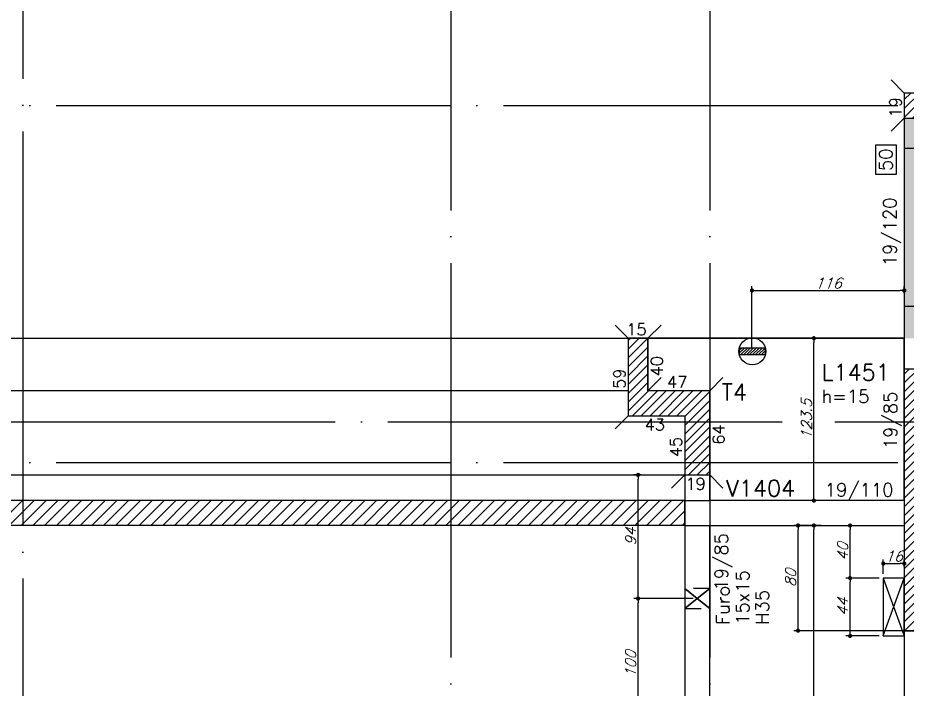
# Model space of a CAD drawing. Header units: millimetres. Extents: x -2290 to 5505, y -2157 to 2343.
# Drawn here: x 602 to 1278, y 1171 to 1682 of the extents above; entities that cross this region are included whole.
import ezdxf
from ezdxf.enums import TextEntityAlignment as Align

# ---------------------------------------------------------------- set-up
doc = ezdxf.new("R2010")
doc.units = ezdxf.units.MM
doc.header["$LTSCALE"] = 50
doc.linetypes.add('EIXO', pattern=[6.8, 6, -0.4, 0, -0.4])
doc.linetypes.add('HIDDEN', pattern=[0.375, 0.25, -0.125])
for name, color, linetype in [('242', 3, 'Continuous'), ('F-ARM', 6, 'Continuous'), ('F-CORTE', 4, 'Continuous'), ('F-COTAS', 106, 'Continuous'), ('F-COTAS ANCORAGEM', 106, 'Continuous'), ('F-COTAS-FUROS', 50, 'Continuous'), ('F-COTAS-FUROS VIGA', 50, 'Continuous'), ('F-DESNIVEL-1', 254, 'Continuous'), ('F-EIXO', 12, 'EIXO'), ('F-FURO-PAREDE', 2, 'HIDDEN'), ('F-FURO-PAREDE-TEXTOS', 2, 'Continuous'), ('F-LAJES', 3, 'Continuous'), ('F-LAJES-DIM', 2, 'Continuous'), ('F-LAJES-NOME', 4, 'Continuous'), ('F-MURETA', 91, 'Continuous'), ('F-PILARES-DIM', 172, 'Continuous'), ('F-PILARES-HACH', 174, 'Continuous'), ('F-PILARES-N', 170, 'Continuous'), ('F-PILARES-NASCE', 4, 'Continuous'), ('F-PILARES-NOME', 170, 'Continuous'), ('F-PILARES-S', 170, 'Continuous'), ('F-SOLIDO-CORTE', 71, 'Continuous'), ('F-TEXTO', 6, 'Continuous'), ('F-VIGAS', 3, 'Continuous'), ('F-VIGAS-DIM', 2, 'Continuous'), ('F-VIGAS-NOME', 4, 'Continuous'), ('F-VÃO', 1, 'Continuous')]:
    doc.layers.add(name, color=color, linetype=linetype)
doc.styles.add('CP-TEXT-INCL', font='simplex.shx', dxfattribs={"oblique": 20})
doc.styles.add('MCP', font='simplex.shx')
doc.styles.add('ROMANS', font='simplex.shx')
doc.dimstyles.new('CP-COTAS-50', dxfattribs={"dimscale": 0.64, "dimtxt": 12.5, "dimasz": 5, "dimexe": 5, "dimexo": 5, "dimgap": 2.5, "dimtad": 1, "dimdec": 1, "dimdsep": 46, "dimtxsty": 'CP-TEXT-INCL', "dimblk1": 'DOT', "dimblk2": 'DOT', "dimsah": 1, "dimcen": 9, "dimclrd": 256, "dimclre": 256, "dimclrt": 256, "dimadec": 0, "dimazin": 0, "dimtfac": 1, "dimtdec": 1, "dimtmove": 2, "dimatfit": 3, "dimldrblk": 'DOT', "dimfxl": 0, "dimtolj": 1, "dimarcsym": 0})

# ---------------------------------------------------------------- blocks, each defined once
blk = doc.blocks.new('*U57')
at = {"layer": 'F-VIGAS-DIM', "color": 1}
blk.add_lwpolyline([(0, 0), (22, 0), (22, 16), (0, 16)], close=True, dxfattribs=at)
at = {"layer": 'F-VIGAS-DIM', "style": 'MCP'}
blk.add_attdef('DIM', text='', height=10, dxfattribs=at).set_placement((11, 8), align=Align.MIDDLE_CENTER)
blk = doc.blocks.new('*U41')
at = {"layer": 'F-EIXO'}
blk.add_line((0, 0), (5086.35, 0), dxfattribs=at)
at = {"layer": 'F-TEXTO', "style": 'ROMANS'}
blk.add_attdef('EIXO', text='', height=17.5, dxfattribs=at).set_placement((-28.21, 0), align=Align.MIDDLE_CENTER)
blk = doc.blocks.new('*U45')
at = {"layer": 'F-EIXO'}
blk.add_line((0, 0), (5174.35, 0), dxfattribs=at)
at = {"layer": 'F-TEXTO', "style": 'ROMANS'}
blk.add_attdef('EIXO', text='', height=17.5, dxfattribs=at).set_placement((-28.21, 0), align=Align.MIDDLE_CENTER)
blk = doc.blocks.new('*U32')
at = {"layer": 'F-EIXO'}
blk.add_line((0, 0), (0, -2961.07), dxfattribs=at)
at = {"layer": 'F-TEXTO', "style": 'ROMANS'}
blk.add_attdef('EIXO', text='', height=17.5, rotation=360, dxfattribs=at).set_placement((0, 28.21), align=Align.MIDDLE_CENTER)
blk = doc.blocks.new('*U25')
at = {"layer": 'F-EIXO'}
blk.add_line((0, 0), (0, -2861.07), dxfattribs=at)
at = {"layer": 'F-TEXTO', "style": 'ROMANS'}
blk.add_attdef('EIXO', text='', height=17.5, rotation=360, dxfattribs=at).set_placement((0, 28.21), align=Align.MIDDLE_CENTER)
blk = doc.blocks.new('*U26')
at = {"layer": 'F-EIXO'}
blk.add_line((0, 0), (5086.35, 0), dxfattribs=at)
at = {"layer": 'F-TEXTO', "style": 'ROMANS'}
blk.add_attdef('EIXO', text='', height=17.5, dxfattribs=at).set_placement((-28.21, 0), align=Align.MIDDLE_CENTER)
blk = doc.blocks.new('*U30')
at = {"layer": 'F-EIXO'}
blk.add_line((0, 0), (0, -2861.07), dxfattribs=at)
at = {"layer": 'F-TEXTO', "style": 'ROMANS'}
blk.add_attdef('EIXO', text='', height=17.5, rotation=360, dxfattribs=at).set_placement((0, 28.21), align=Align.MIDDLE_CENTER)
blk = doc.blocks.new('_DOT')
at = {"color": 0, "linetype": 'ByBlock'}
blk.add_line((-0.5, 0), (-1, 0), dxfattribs=at)
at = {"color": 0, "linetype": 'ByBlock', "const_width": 0.5}
blk.add_lwpolyline([(-0.25, 0, 1), (0.25, 0, 1)], format="xyb", close=True, dxfattribs=at)
blk = doc.blocks.new('*D137')
at = {"layer": 'DEFPOINTS', "color": 0, "linetype": 'Continuous', "transparency": 16777216}
for p in [(1207.22, 1295.5), (1207.22, 1295.5), (1207.22, 828.5)]:
    blk.add_point(p, dxfattribs=at)
at = {"layer": 'F-COTAS', "linetype": 'Continuous', "lineweight": -2, "transparency": 16777216}
blk.add_line((1207.22, 831.7), (1207.22, 1292.3), dxfattribs=at)
at = {"layer": 'F-COTAS', "linetype": 'Continuous', "lineweight": -2, "transparency": 16777216, "xscale": 3.2, "yscale": 3.2, "zscale": 3.2}
for p, rotation in [((1207.22, 1295.5), 90), ((1207.22, 828.5), 270)]:
    blk.add_blockref('_DOT', p, dxfattribs=dict(at, rotation=rotation))
at = {"layer": 'F-COTAS', "linetype": 'Continuous', "transparency": 16777216, "insert": (1201.62, 1062), "char_height": 8, "attachment_point": 5, "rotation": 90, "style": 'CP-TEXT-INCL'}
blk.add_mtext('\\A1;467', dxfattribs=at)
blk = doc.blocks.new('*D138')
at = {"layer": 'DEFPOINTS', "color": 0, "linetype": 'Continuous', "transparency": 16777216}
for p in [(1207.22, 1438), (1207.22, 1438), (1207.22, 1314.5)]:
    blk.add_point(p, dxfattribs=at)
at = {"layer": 'F-COTAS', "linetype": 'Continuous', "lineweight": -2, "transparency": 16777216}
blk.add_line((1207.22, 1317.7), (1207.22, 1434.8), dxfattribs=at)
at = {"layer": 'F-COTAS', "linetype": 'Continuous', "lineweight": -2, "transparency": 16777216, "xscale": 3.2, "yscale": 3.2, "zscale": 3.2}
for p, rotation in [((1207.22, 1438), 90), ((1207.22, 1314.5), 270)]:
    blk.add_blockref('_DOT', p, dxfattribs=dict(at, rotation=rotation))
at = {"layer": 'F-COTAS', "linetype": 'Continuous', "transparency": 16777216, "insert": (1201.62, 1376.25), "char_height": 8, "attachment_point": 5, "rotation": 90, "style": 'CP-TEXT-INCL'}
blk.add_mtext('\\A1;123.5', dxfattribs=at)
blk = doc.blocks.new('*D230')
at = {"layer": 'DEFPOINTS', "color": 0, "linetype": 'Continuous', "transparency": 16777216}
for p in [(1195.15, 1295.5), (1216.05, 1295.5), (1295.79, 1215.5)]:
    blk.add_point(p, dxfattribs=at)
at = {"layer": 'F-COTAS', "linetype": 'Continuous', "lineweight": -2, "transparency": 16777216}
for p, q in [((1212.85, 1295.5), (1191.95, 1295.5)), ((1195.15, 1218.7), (1195.15, 1292.3)), ((1292.59, 1215.5), (1191.95, 1215.5))]:
    blk.add_line(p, q, dxfattribs=at)
at = {"layer": 'F-COTAS', "linetype": 'Continuous', "lineweight": -2, "transparency": 16777216, "xscale": 3.2, "yscale": 3.2, "zscale": 3.2}
for p, rotation in [((1195.15, 1295.5), 90), ((1195.15, 1215.5), 270)]:
    blk.add_blockref('_DOT', p, dxfattribs=dict(at, rotation=rotation))
at = {"layer": 'F-COTAS', "linetype": 'Continuous', "transparency": 16777216, "insert": (1189.55, 1255.5), "char_height": 8, "attachment_point": 5, "rotation": 90, "style": 'CP-TEXT-INCL'}
blk.add_mtext('\\A1;80', dxfattribs=at)
blk = doc.blocks.new('*D275')
at = {"layer": 'DEFPOINTS', "color": 0, "transparency": 16777216}
for p in [(3070, 1784.04), (-1605, 1438), (3070, 1438)]:
    blk.add_point(p, dxfattribs=at)
at = {"layer": 'F-COTAS', "lineweight": -2, "transparency": 16777216}
for p, q in [((-1605, 1441.2), (-1605, 1787.24)), ((3070, 1441.2), (3070, 1787.24)), ((-1601.8, 1784.04), (3066.8, 1784.04))]:
    blk.add_line(p, q, dxfattribs=at)
at = {"layer": 'F-COTAS', "lineweight": -2, "transparency": 16777216, "xscale": 3.2, "yscale": 3.2, "zscale": 3.2, "rotation": 180}
blk.add_blockref('_DOT', (-1605, 1784.04), dxfattribs=at)
at = {"layer": 'F-COTAS', "lineweight": -2, "transparency": 16777216, "xscale": 3.2, "yscale": 3.2, "zscale": 3.2}
blk.add_blockref('_DOT', (3070, 1784.04), dxfattribs=at)
at = {"layer": 'F-COTAS', "transparency": 16777216, "insert": (732.5, 1789.64), "char_height": 8, "attachment_point": 5, "style": 'CP-TEXT-INCL'}
blk.add_mtext('\\A1;4675', dxfattribs=at)
blk = doc.blocks.new('*U408')
at = {"layer": 'F-VÃO'}
for p, q in [((0, 0), (16, 44)), ((0, 44), (16, 0))]:
    blk.add_line(p, q, dxfattribs=at)
at = {"layer": 'F-VÃO', "color": 3}
blk.add_lwpolyline([(0, 0), (16, 0), (16, 44), (0, 44)], close=True, dxfattribs=at)
blk = doc.blocks.new('*D540')
at = {"layer": 'DEFPOINTS', "color": 0, "transparency": 16777216}
for p in [(1234.36, 1295.5), (1234.74, 1295.5), (1260, 1255.53)]:
    blk.add_point(p, dxfattribs=at)
at = {"layer": 'F-COTAS-FUROS', "lineweight": -2, "transparency": 16777216}
for p, q in [((1237.56, 1295.5), (1237.94, 1295.5)), ((1234.74, 1258.73), (1234.74, 1292.3)), ((1256.8, 1255.53), (1231.54, 1255.53))]:
    blk.add_line(p, q, dxfattribs=at)
at = {"layer": 'F-COTAS-FUROS', "lineweight": -2, "transparency": 16777216, "xscale": 3.2, "yscale": 3.2, "zscale": 3.2}
for p, rotation in [((1234.74, 1295.5), 90), ((1234.74, 1255.53), 270)]:
    blk.add_blockref('_DOT', p, dxfattribs=dict(at, rotation=rotation))
at = {"layer": 'F-COTAS-FUROS', "transparency": 16777216, "insert": (1229.14, 1275.51), "char_height": 8, "attachment_point": 5, "rotation": 90, "style": 'CP-TEXT-INCL'}
blk.add_mtext('\\A1;40', dxfattribs=at)
blk = doc.blocks.new('*D541')
at = {"layer": 'DEFPOINTS', "color": 0, "transparency": 16777216}
for p in [(1234.74, 1255.53), (1260, 1255.53), (1260, 1211.53)]:
    blk.add_point(p, dxfattribs=at)
at = {"layer": 'F-COTAS-FUROS', "lineweight": -2, "transparency": 16777216}
for p, q in [((1256.8, 1255.53), (1231.54, 1255.53)), ((1234.74, 1214.73), (1234.74, 1252.33)), ((1256.8, 1211.53), (1231.54, 1211.53))]:
    blk.add_line(p, q, dxfattribs=at)
at = {"layer": 'F-COTAS-FUROS', "lineweight": -2, "transparency": 16777216, "xscale": 3.2, "yscale": 3.2, "zscale": 3.2}
for p, rotation in [((1234.74, 1255.53), 90), ((1234.74, 1211.53), 270)]:
    blk.add_blockref('_DOT', p, dxfattribs=dict(at, rotation=rotation))
at = {"layer": 'F-COTAS-FUROS', "transparency": 16777216, "insert": (1229.14, 1233.53), "char_height": 8, "attachment_point": 5, "rotation": 90, "style": 'CP-TEXT-INCL'}
blk.add_mtext('\\A1;44', dxfattribs=at)
blk = doc.blocks.new('*D542')
at = {"layer": 'DEFPOINTS', "color": 0, "transparency": 16777216}
for p in [(1276, 1266.56), (1276, 1261.15), (1260, 1255.53)]:
    blk.add_point(p, dxfattribs=at)
at = {"layer": 'F-COTAS-FUROS', "lineweight": -2, "transparency": 16777216}
for p, q in [((1260, 1258.73), (1260, 1269.76)), ((1263.2, 1266.56), (1272.8, 1266.56)), ((1276, 1264.35), (1276, 1269.76))]:
    blk.add_line(p, q, dxfattribs=at)
at = {"layer": 'F-COTAS-FUROS', "lineweight": -2, "transparency": 16777216, "xscale": 3.2, "yscale": 3.2, "zscale": 3.2, "rotation": 180}
blk.add_blockref('_DOT', (1260, 1266.56), dxfattribs=at)
at = {"layer": 'F-COTAS-FUROS', "lineweight": -2, "transparency": 16777216, "xscale": 3.2, "yscale": 3.2, "zscale": 3.2}
blk.add_blockref('_DOT', (1276, 1266.56), dxfattribs=at)
at = {"layer": 'F-COTAS-FUROS', "transparency": 16777216, "insert": (1268, 1272.16), "char_height": 8, "attachment_point": 5, "style": 'CP-TEXT-INCL'}
blk.add_mtext('\\A1;16', dxfattribs=at)
blk = doc.blocks.new('*D602')
at = {"layer": 'DEFPOINTS', "color": 0, "transparency": 16777216}
for p in [(1073.43, 1240), (1118.5, 1240), (1118.5, 1140.02)]:
    blk.add_point(p, dxfattribs=at)
at = {"layer": 'F-COTAS-FUROS VIGA', "lineweight": -2, "transparency": 16777216}
for p, q in [((1115.3, 1240), (1070.23, 1240)), ((1073.43, 1143.22), (1073.43, 1236.8)), ((1115.3, 1140.02), (1070.23, 1140.02))]:
    blk.add_line(p, q, dxfattribs=at)
at = {"layer": 'F-COTAS-FUROS VIGA', "lineweight": -2, "transparency": 16777216, "xscale": 3.2, "yscale": 3.2, "zscale": 3.2}
for p, rotation in [((1073.43, 1240), 90), ((1073.43, 1140.02), 270)]:
    blk.add_blockref('_DOT', p, dxfattribs=dict(at, rotation=rotation))
at = {"layer": 'F-COTAS-FUROS VIGA', "transparency": 16777216, "insert": (1067.83, 1190.01), "char_height": 8, "attachment_point": 5, "rotation": 90, "style": 'CP-TEXT-INCL'}
blk.add_mtext('\\A1;100', dxfattribs=at)
blk = doc.blocks.new('*D603')
at = {"layer": 'DEFPOINTS', "color": 0, "transparency": 16777216}
for p in [(1073.43, 1334), (1079.04, 1334), (1118.5, 1240)]:
    blk.add_point(p, dxfattribs=at)
at = {"layer": 'F-COTAS-FUROS VIGA', "lineweight": -2, "transparency": 16777216}
for p, q in [((1075.84, 1334), (1070.23, 1334)), ((1073.43, 1243.2), (1073.43, 1330.8)), ((1115.3, 1240), (1070.23, 1240))]:
    blk.add_line(p, q, dxfattribs=at)
at = {"layer": 'F-COTAS-FUROS VIGA', "lineweight": -2, "transparency": 16777216, "xscale": 3.2, "yscale": 3.2, "zscale": 3.2}
for p, rotation in [((1073.43, 1334), 90), ((1073.43, 1240), 270)]:
    blk.add_blockref('_DOT', p, dxfattribs=dict(at, rotation=rotation))
at = {"layer": 'F-COTAS-FUROS VIGA', "transparency": 16777216, "insert": (1067.83, 1287), "char_height": 8, "attachment_point": 5, "rotation": 90, "style": 'CP-TEXT-INCL'}
blk.add_mtext('\\A1;94', dxfattribs=at)
blk = doc.blocks.new('*D667')
at = {"layer": 'DEFPOINTS', "color": 0, "transparency": 16777216}
for p in [(1276, 1474.28), (1276, 1469.11), (1160.1, 1428)]:
    blk.add_point(p, dxfattribs=at)
at = {"layer": 'F-COTAS ANCORAGEM', "lineweight": -2, "transparency": 16777216}
for p, q in [((1160.1, 1431.2), (1160.1, 1477.48)), ((1276, 1472.31), (1276, 1477.48)), ((1163.3, 1474.28), (1272.8, 1474.28))]:
    blk.add_line(p, q, dxfattribs=at)
at = {"layer": 'F-COTAS ANCORAGEM', "lineweight": -2, "transparency": 16777216, "xscale": 3.2, "yscale": 3.2, "zscale": 3.2, "rotation": 180}
blk.add_blockref('_DOT', (1160.1, 1474.28), dxfattribs=at)
at = {"layer": 'F-COTAS ANCORAGEM', "lineweight": -2, "transparency": 16777216, "xscale": 3.2, "yscale": 3.2, "zscale": 3.2}
blk.add_blockref('_DOT', (1276, 1474.28), dxfattribs=at)
at = {"layer": 'F-COTAS ANCORAGEM', "transparency": 16777216, "insert": (1218.05, 1479.88), "char_height": 8, "attachment_point": 5, "style": 'CP-TEXT-INCL'}
blk.add_mtext('\\A1;116', dxfattribs=at)
blk = doc.blocks.new('PONTO ANCORAGEM_EST')
at = {"layer": 'F-ARM'}
h = blk.add_hatch(dxfattribs=at)
h.set_pattern_fill('ANSI31', color=2, scale=0.5)
h.paths.add_polyline_path([(-1159.55, 5937.09), (-1179.55, 5937.09), (-1179.55, 5932.09), (-1159.55, 5932.09)])
at = {"layer": 'F-ARM', "color": 3, "elevation": 0}
blk.add_lwpolyline([(-1179.55, 5932.09), (-1159.55, 5932.09), (-1159.55, 5937.09), (-1179.55, 5937.09)], close=True, dxfattribs=at)
at = {"layer": 'F-ARM', "color": 3}
blk.add_circle((-1169.55, 5934.59, 0), 10.31, dxfattribs=at)

msp = doc.modelspace()

# ---------------------------------------------------------------- hatches: boundary and pattern name
at = {"layer": 'F-MURETA'}
h = msp.add_hatch(dxfattribs=at)
h.set_pattern_fill('ANSI31', color=1, scale=2)
h.paths.add_polyline_path([(1109, 1295.5), (1109, 1314.5), (-1141, 1314.5), (-1141, 1295.5)])
at = {"layer": 'F-PILARES-HACH', "linetype": 'Continuous'}
h = msp.add_hatch(dxfattribs=at)
h.set_pattern_fill('ANSI31', color=256, scale=1.5, style=0)
h.paths.add_polyline_path([(1323, 1664.5), (1323, 1624.5), (1276, 1624.5), (1276, 1605.5), (1338, 1605.5), (1338, 1664.5)], flags=16)
h = msp.add_hatch(dxfattribs=at)
h.set_pattern_fill('ANSI31', color=256, scale=1.5, style=0)
h.paths.add_polyline_path([(1066, 1438), (1066, 1379), (1109, 1379), (1109, 1334), (1128, 1334), (1128, 1398), (1081, 1398), (1081, 1438)], flags=16)
h = msp.add_hatch(dxfattribs=at)
h.set_pattern_fill('ANSI31', color=256, scale=1.5, style=0)
h.paths.add_polyline_path([(1276, 1215.5), (1295, 1215.5), (1295, 1414.5), (1276, 1414.5)], flags=16)
at = {"layer": 'F-SOLIDO-CORTE', "linetype": 'Continuous'}
msp.add_hatch(color=256, dxfattribs=at).paths.add_polyline_path([(1276, 1582.261), (1276, 1462.261), (1328.35, 1462.261), (1328.35, 1477.261), (1295, 1477.261), (1295, 1582.261)], flags=16)

# ---------------------------------------------------------------- linework, layer by layer
at = {"layer": '242', "linetype": 'Continuous'}
msp.add_line((1098.626, 1384.831), (1098.626, 1384.831), dxfattribs=at)
at = {"layer": 'F-CORTE', "linetype": 'Continuous'}
for p, q in [((1295, 1582.261), (1276, 1582.261)), ((1276, 1582.261), (1276, 1462.261)), ((1276, 1462.261), (1328.35, 1462.261))]:
    msp.add_line(p, q, dxfattribs=at)
at = {"layer": 'F-DESNIVEL-1', "linetype": 'Continuous'}
for points in [[(1295, 1438), (1295, 1605.5), (1276, 1605.5)], [(1295, 1438), (1276, 1605.5), (1276, 1438)], [(1295, 1438), (1276, 1438), (1295, 1438)]]:
    msp.add_solid(points, dxfattribs=at)
at = {"layer": 'F-FURO-PAREDE'}
msp.add_lwpolyline([(1118.5, 1240), (1128, 1232.5), (1128, 1247.5), (1118.5, 1240), (1128, 1247.5), (1109, 1247.5), (1118.5, 1240), (1109, 1247.5), (1109, 1232.5), (1118.5, 1240), (1109, 1232.5), (1128, 1232.5), (1118.5, 1240)], dxfattribs=at)
at = {"layer": 'F-LAJES', "linetype": 'Continuous'}
for p, q in [((-1200, 1438), (1081, 1438)), ((1081, 1438), (1081, 1398)), ((1081, 1438), (1276, 1438)), ((1276, 1438), (1081, 1438)), ((1276, 1315), (1276, 1438))]:
    msp.add_line(p, q, dxfattribs=at)
at = {"layer": 'F-MURETA', "color": 2}
for p, q in [((1109, 1314.5), (-1141, 1314.5)), ((1109, 1314.5), (-1141, 1314.5)), ((1109, 1295.5), (1109, 1314.5)), ((1109, 1295.5), (-1141, 1295.5))]:
    msp.add_line(p, q, dxfattribs=at)
at = {"layer": 'F-PILARES-N', "linetype": 'Continuous'}
for points in [[(1323, 1664.5), (1323, 1624.5), (1276, 1624.5), (1276, 1605.5), (1338, 1605.5), (1338, 1664.5), (1323, 1664.5)], [(1066, 1438), (1066, 1379), (1109, 1379), (1109, 1334), (1128, 1334), (1128, 1398), (1081, 1398), (1081, 1438), (1066, 1438)]]:
    msp.add_lwpolyline(points, dxfattribs=at)
at = {"layer": 'F-PILARES-NASCE', "linetype": 'Continuous'}
for p, q in [((1276, 1624.5), (1266, 1634.5)), ((1276, 1605.5), (1266, 1595.5)), ((1066, 1438), (1056, 1448)), ((1081, 1438), (1091, 1448)), ((1081, 1398), (1091, 1408)), ((1128, 1398), (1138, 1408)), ((1066, 1379), (1056, 1369)), ((1109, 1334), (1099, 1324)), ((1128, 1334), (1138, 1324))]:
    msp.add_line(p, q, dxfattribs=at)
at = {"layer": 'F-PILARES-S', "linetype": 'Continuous'}
msp.add_lwpolyline([(1276, 1215.5), (1295, 1215.5), (1295, 1414.5), (1276, 1414.5), (1276, 1215.5)], dxfattribs=at)
at = {"layer": 'F-SOLIDO-CORTE', "linetype": 'Continuous'}
for p, q in [((1276, 1582.261), (1276, 1462.261)), ((1295, 1582.261), (1276, 1582.261)), ((1276, 1462.261), (1328.35, 1462.261))]:
    msp.add_line(p, q, dxfattribs=at)
at = {"layer": 'F-VIGAS'}
for points in [[(1276, 1605.5), (1276, 1438)], [(1276, 1438), (1276, 1414.5)], [(1066, 1398), (382.5, 1398)], [(422, 1334), (1109, 1334)], [(1109, 1334), (1109, 1305)], [(1128, 1314.5), (1128, 1334)], [(1109, 1314.5), (1128, 1314.5)], [(1276, 1314.5), (1128, 1314.5)], [(1109, 1305), (1109, 828.5)], [(1109, 1295.5), (1128, 1295.5)], [(1128, 1295.5), (1276, 1295.5)], [(1128, 828.5), (1128, 1295.5)], [(1276, 1215.5), (1276, 984.5)]]:
    msp.add_lwpolyline(points, dxfattribs=at)

# ---------------------------------------------------------------- block references
at = {"layer": 'F-ARM'}
msp.add_blockref('PONTO ANCORAGEM_EST', (2329.959, -4506.595, 0), dxfattribs=at)
at = {"layer": 'F-EIXO', "linetype": 'Continuous'}
for name, p in [('*U32', (605.5, 1935.283)), ('*U25', (931, 1835.283)), ('*U30', (1128, 1835.283)), ('*U26', (-1749.828, 1615)), ('*U45', (-1837.782, 1374.5)), ('*U41', (-1749.828, 1343.5))]:
    msp.add_blockref(name, p, dxfattribs=at)
at = {"layer": 'F-VIGAS-DIM', "linetype": 'Continuous', "rotation": 90}
msp.add_blockref('*U57', (1269.959, 1562.798), dxfattribs=at).add_auto_attribs({'DIM': '50'})
at = {"layer": 'F-VÃO'}
msp.add_blockref('*U408', (1260, 1211.525), dxfattribs=at)

# ---------------------------------------------------------------- texts
at = {"layer": 'F-FURO-PAREDE-TEXTOS', "linetype": 'Continuous', "style": 'MCP'}
for s, p in [('15x15', (1158, 1220)), ('Furo', (1143, 1220)), ('H35', (1173, 1220))]:
    msp.add_text(s, height=10, rotation=90, dxfattribs=at).set_placement(p)
at = {"layer": 'F-LAJES-DIM', "linetype": 'Continuous', "style": 'MCP'}
msp.add_text('h=15', height=10, dxfattribs=at).set_placement((1213.015, 1388.769))
at = {"layer": 'F-LAJES-NOME', "linetype": 'Continuous', "style": 'MCP'}
msp.add_text('L1451', height=12.5, dxfattribs=at).set_placement((1213.015, 1405.769))
at = {"layer": 'F-PILARES-DIM', "linetype": 'Continuous', "style": 'MCP'}
for s, p in [('19', (1273.75, 1606)), ('40', (1092.25, 1409)), ('59', (1063.75, 1399.5)), ('64', (1139.25, 1357)), ('45', (1106.75, 1347.5))]:
    msp.add_text(s, height=9, rotation=90, dxfattribs=at).set_placement(p)
for s, p in [('15', (1064.5, 1440.25)), ('47', (1095.5, 1400.25)), ('43', (1078.5, 1367.75)), ('19', (1109.5, 1322.75))]:
    msp.add_text(s, height=9, dxfattribs=at).set_placement(p)
at = {"layer": 'F-PILARES-NOME', "linetype": 'Continuous', "style": 'MCP'}
msp.add_text('T4', height=12.5, dxfattribs=at).set_placement((1137.054, 1390.714))
at = {"layer": 'F-VIGAS-DIM', "linetype": 'Continuous', "style": 'MCP'}
for s, p in [('19/120', (1269.959, 1492.798)), ('19/85', (1270.424, 1353.657)), ('19/85', (1141.806, 1246.066))]:
    msp.add_text(s, height=10, rotation=90, dxfattribs=at).set_placement(p)
msp.add_text('19/110', height=10, dxfattribs=at).set_placement((1215.5, 1317.625))
at = {"layer": 'F-VIGAS-NOME', "linetype": 'Continuous', "style": 'MCP'}
msp.add_text('V1404', height=12.5, dxfattribs=at).set_placement((1140.5, 1317.625))

# ---------------------------------------------------------------- dimensions: what is measured, and where the dimension line sits
at = {"layer": 'F-COTAS'}
dim = msp.add_linear_dim(base=(3070, 1784.04), p1=(-1605, 1438), p2=(3070, 1438), dimstyle='CP-COTAS-50', override={"dimfxl": 7.5}, dxfattribs=at)
dim.commit()
dim.dimension.update_dxf_attribs({"geometry": '*D275', "text_midpoint": (732.5, 1789.64)})
at = {"layer": 'F-COTAS', "linetype": 'Continuous'}
for base, p1, p2, angle, picture, middle in [((1207.217, 1438), (1207.217, 1314.5), (1207.217, 1438), 270, '*D138', (1201.617, 1376.25)), ((1195.152, 1295.5), (1295.794, 1215.5), (1216.05, 1295.5), 90, '*D230', (1189.552, 1255.5)), ((1207.217, 1295.5), (1207.217, 828.5), (1207.217, 1295.5), 270, '*D137', (1201.617, 1062))]:
    dim = msp.add_linear_dim(base=base, p1=p1, p2=p2, angle=angle, dimstyle='CP-COTAS-50', dxfattribs=at)
    dim.commit()
    dim.dimension.update_dxf_attribs({"geometry": picture, "text_midpoint": middle})
at = {"layer": 'F-COTAS ANCORAGEM'}
dim = msp.add_linear_dim(base=(1276, 1474.279), p1=(1160.098, 1428), p2=(1276, 1469.114), dimstyle='CP-COTAS-50', override={"dimdec": 0, "dimfxl": 7.5}, dxfattribs=at)
dim.commit()
dim.dimension.update_dxf_attribs({"geometry": '*D667', "text_midpoint": (1218.049, 1479.879)})
at = {"layer": 'F-COTAS-FUROS'}
for base, p1, p2, picture, middle in [((1234.741, 1295.5), (1260, 1255.525), (1234.365, 1295.5), '*D540', (1229.141, 1275.513)), ((1234.741, 1255.525), (1260, 1211.525), (1260, 1255.525), '*D541', (1229.141, 1233.525))]:
    dim = msp.add_linear_dim(base=base, p1=p1, p2=p2, angle=90, dimstyle='CP-COTAS-50', override={"dimfxl": 7.5}, dxfattribs=at)
    dim.commit()
    dim.dimension.update_dxf_attribs({"geometry": picture, "text_midpoint": middle})
dim = msp.add_linear_dim(base=(1276, 1266.556), p1=(1260, 1255.525), p2=(1276, 1261.15), dimstyle='CP-COTAS-50', override={"dimfxl": 7.5}, dxfattribs=at)
dim.commit()
dim.dimension.update_dxf_attribs({"geometry": '*D542', "text_midpoint": (1268, 1272.156)})
at = {"layer": 'F-COTAS-FUROS VIGA'}
for base, p1, p2, picture, middle in [((1073.431, 1334), (1118.5, 1240), (1079.036, 1334), '*D603', (1067.831, 1287)), ((1073.431, 1240), (1118.5, 1140.023), (1118.5, 1240), '*D602', (1067.831, 1190.011))]:
    dim = msp.add_linear_dim(base=base, p1=p1, p2=p2, angle=90, dimstyle='CP-COTAS-50', override={"dimdec": 0, "dimfxl": 7.5}, dxfattribs=at)
    dim.commit()
    dim.dimension.update_dxf_attribs({"geometry": picture, "text_midpoint": middle})

doc.saveas('drawing.dxf')
